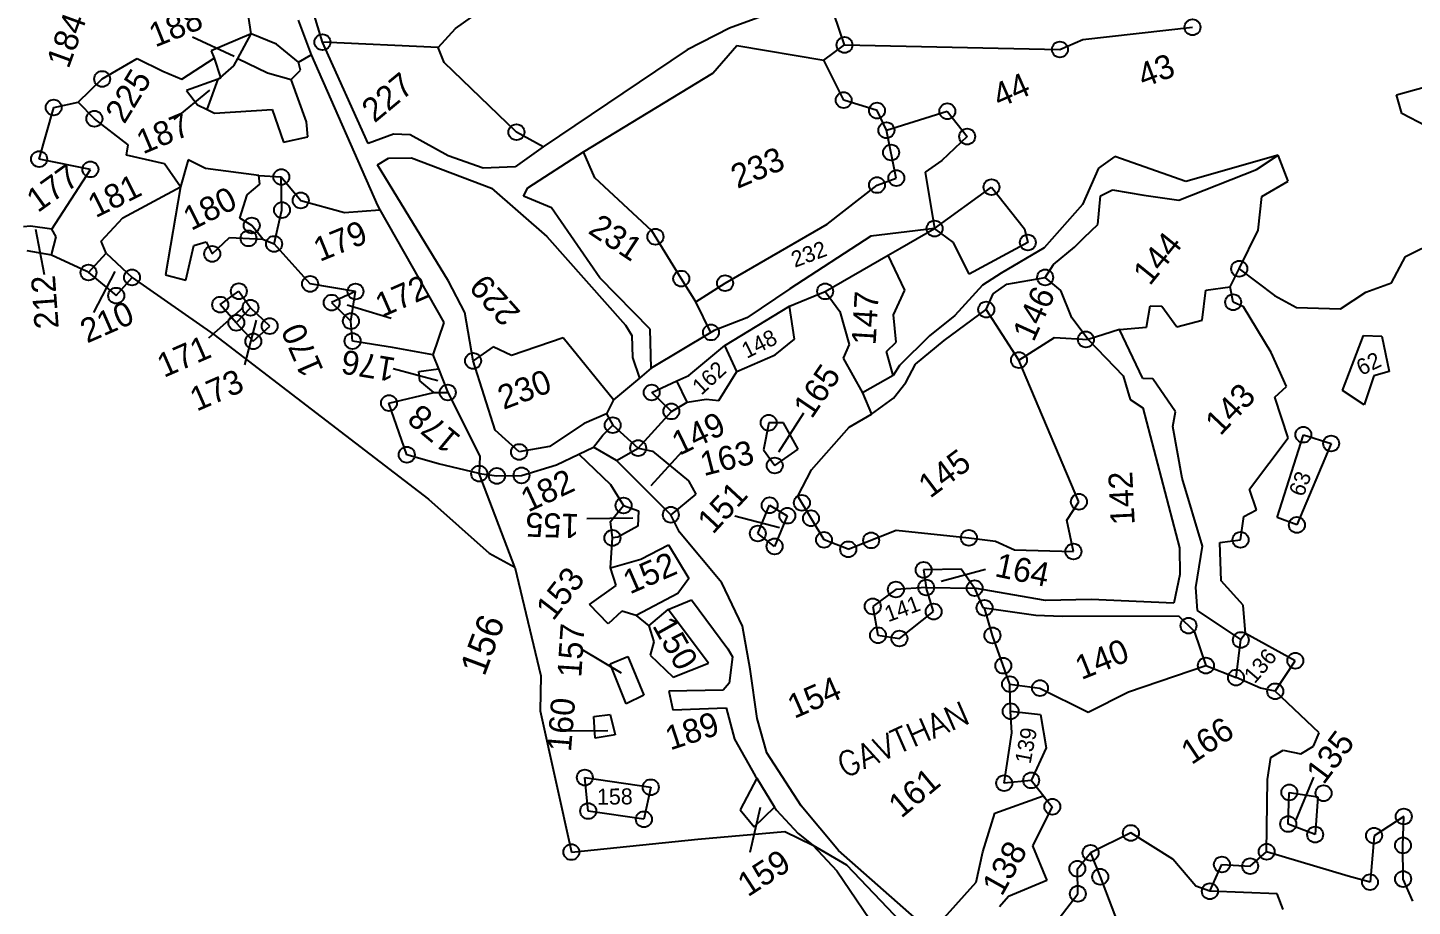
# Model space of a CAD drawing. Header units: metres. Extents: x 296846 to 301610, y 1968188 to 1972573.
# Drawn here: x 297851 to 298885, y 1969991 to 1970647 of the extents above; entities that cross this region are included whole.
import ezdxf

# ---------------------------------------------------------------- set-up
doc = ezdxf.new("R2010")
doc.units = ezdxf.units.M
for name, color, linetype in [('OFF', 1, 'Continuous'), ('POLY_PARCEL', 6, 'Continuous'), ('POLY_ROAD', 30, 'Continuous'), ('TEXT_MAPIN', 7, 'Continuous'), ('TEXT_MAPOUT', 7, 'Continuous'), ('TEXT_PARCEL', 7, 'Continuous'), ('V_BOUND_LINE', 7, 'Continuous')]:
    doc.layers.add(name, color=color, linetype=linetype)
doc.styles.get("Standard").update_dxf_attribs({"font": 'simplex.shx'})
doc.styles.add('TEXT_MAP', font='')
doc.styles.get('TEXT_MAP').set_extended_font_data('Kruti Dev 050')
doc.dimstyles.get("Standard").update_dxf_attribs({"dimtxt": 0.18, "dimasz": 0.18, "dimexe": 0.18, "dimexo": 0.0625, "dimgap": 0.09, "dimtad": 0, "dimtih": 1, "dimtoh": 1, "dimdec": 4, "dimzin": 0, "dimdsep": 46, "dimtxsty": 'Standard', "dimcen": 0.09, "dimadec": 0, "dimazin": 0, "dimtfac": 1, "dimtdec": 4, "dimtofl": 0, "dimtmove": 0, "dimatfit": 3, "dimfxl": 1, "dimtolj": 1, "dimtzin": 0, "dimarcsym": 0})

msp = doc.modelspace()

# ---------------------------------------------------------------- linework, layer by layer
for centre in [(298721.3, 1970647.1), (298071.5, 1970636), (298461.4, 1970633.9), (298622.3, 1970630.5), (297907, 1970608.5), (297870.8, 1970587.2), (298460.8, 1970592.7), (297901.2, 1970578.8), (298485.7, 1970584.9), (298538.2, 1970584.4), (298216.4, 1970568.8), (298492.7, 1970570.2), (298553, 1970565.5), (297859.9, 1970548.7), (298496.2, 1970553.6), (297898.2, 1970541), (298040.8, 1970535.3), (298485.7, 1970529.3), (298500.1, 1970534.5), (298571.2, 1970527.7), (298055.3, 1970517.8), (298041.3, 1970510.6), (298018.7, 1970499.1), (298528.7, 1970496.8), (298016.3, 1970489.5), (298035.4, 1970485.3), (298320.2, 1970490.7), (298598.3, 1970486.4), (297989.2, 1970477.9), (297896.8, 1970464), (298756.2, 1970466.8), (297929.3, 1970460.3), (298062.3, 1970455.5), (298339.5, 1970459.4), (298372.2, 1970456), (298611.3, 1970460.3), (297917.5, 1970446.7), (298009.1, 1970450), (298078.4, 1970441.5), (298096.2, 1970449.8), (298447, 1970449.9), (298751.7, 1970441.8), (297995.2, 1970440), (298017.8, 1970437.7), (298567.3, 1970436.3), (298007.2, 1970426.5), (298032.1, 1970424), (298092.8, 1970427.7), (298019.9, 1970412.6), (298094, 1970412.8), (298361.7, 1970419.3), (298641.7, 1970414), (298184, 1970398), (298591.7, 1970398.6), (298165.1, 1970374.4), (298317.4, 1970374.4), (298121.2, 1970366.5), (298332.1, 1970360.3), (298288.3, 1970350), (298404.8, 1970351.8), (298804.1, 1970342.9), (298134.5, 1970327.9), (298218.4, 1970330), (298307.3, 1970332.9), (298824.9, 1970336.3), (298409.3, 1970319.9), (298188.6, 1970313.8), (298201.8, 1970312.1), (298220.2, 1970312.5), (298296.4, 1970290), (298405.5, 1970290.2), (298429.6, 1970292), (298636.5, 1970292.8), (298331.7, 1970283.1), (298418.7, 1970282.4), (298436.4, 1970280.5), (298288.1, 1970265.8), (298396.7, 1970269.1), (298554.3, 1970265.9), (298799.3, 1970275.5), (298409.2, 1970259.5), (298446.1, 1970264.4), (298464.2, 1970257.3), (298481.3, 1970264), (298632.4, 1970255.7), (298757.2, 1970264.4), (298520.5, 1970241.9), (298499.8, 1970227.3), (298522.4, 1970228.8), (298558.6, 1970228.3), (298482.5, 1970214.7), (298528, 1970210.8), (298566, 1970213.6), (298718.3, 1970200.3), (298486.4, 1970193.1), (298502.4, 1970190.7), (298571.9, 1970193), (298757.4, 1970189.6), (298798.1, 1970174.1), (298580, 1970170.4), (298731.3, 1970170.5), (298585, 1970156.6), (298607.4, 1970153.7), (298753.8, 1970161.5), (298783.1, 1970151.3), (298585.5, 1970136.4), (298267.5, 1970086.9), (298316.7, 1970079.6), (298580.7, 1970082.7), (298600.8, 1970084.8), (298793.6, 1970075.8), (298819.2, 1970075.2), (298270, 1970061.9), (298616.6, 1970065.1), (298311.6, 1970055.7), (298792.8, 1970052.2), (298879.1, 1970057.8), (298675.3, 1970045.5), (298812.9, 1970044.3), (298856.9, 1970043.5), (298257.4, 1970031.3), (298645.2, 1970030.7), (298776.7, 1970031.5), (298878.5, 1970036.2), (298635.3, 1970018.8), (298743.3, 1970022), (298764.4, 1970020.7), (298652.4, 1970012.8), (298853.9, 1970008.8), (298878.6, 1970011.1), (298635.7, 1970000.1), (298734.3, 1970002)]:
    msp.add_circle(centre, 5.94)
at = {"layer": 'OFF'}
for p, q in [((298446, 1970622.5), (298461.4, 1970633.9)), ((298286.7, 1970243.5), (298288.1, 1970265.8)), ((298558.6, 1970228.3), (298564.7, 1970213.8)), ((298305.8, 1970208), (298315.4, 1970200.2)), ((298731.3, 1970170.5), (298753.8, 1970161.5))]:
    msp.add_line(p, q, dxfattribs=at)
at = {"layer": 'POLY_PARCEL'}
for p, q in [((298171, 1970646.1), (298215.3, 1970677.9)), ((298018.3, 1970642.2), (298015.1, 1970663.5)), ((298158, 1970631.9), (298171, 1970646.1)), ((298639.4, 1970638), (298721.3, 1970647.1)), ((298018.3, 1970642.2), (297988.3, 1970629.6)), ((298008.4, 1970623.7), (298018.3, 1970642.2)), ((298037.2, 1970634.4), (298018.3, 1970642.2)), ((298053.6, 1970621), (298037.2, 1970634.4)), ((298158, 1970631.9), (298071.5, 1970636)), ((298461.4, 1970633.9), (298622.3, 1970630.5)), ((298622.3, 1970630.5), (298639.4, 1970638)), ((297907, 1970608.5), (297933.1, 1970623.8)), ((297933.1, 1970623.8), (297952.2, 1970614.4)), ((297966.5, 1970608.4), (297990.7, 1970624)), ((297988.3, 1970629.6), (297990.7, 1970624)), ((297990.7, 1970624), (297995.4, 1970609.7)), ((298005.4, 1970618.2), (298008.4, 1970623.7)), ((298008.4, 1970623.7), (298030.4, 1970613.1)), ((298053.6, 1970621), (298063, 1970626.4)), ((298162.5, 1970620.9), (298158, 1970631.9)), ((297952.2, 1970614.4), (297966.5, 1970608.4)), ((297995.4, 1970609.7), (298005.4, 1970618.2)), ((298030.4, 1970613.1), (298048.2, 1970608.1)), ((298048.2, 1970608.1), (298055.1, 1970615)), ((298055.1, 1970615), (298053.6, 1970621)), ((298216.4, 1970568.8), (298162.5, 1970620.9)), ((298460.8, 1970592.7), (298446, 1970622.5)), ((297889.1, 1970591.2), (297907, 1970608.5)), ((297993.7, 1970608.3), (297970.1, 1970600)), ((297985.4, 1970585.7), (297993.7, 1970608.3)), ((297993.7, 1970608.3), (297995.4, 1970609.7)), ((297995.6, 1970609), (297993.7, 1970608.3)), ((297995.4, 1970609.7), (297995.6, 1970609)), ((298059.7, 1970576.5), (298048.2, 1970608.1)), ((298873.6, 1970596.7), (298903.2, 1970604.9)), ((297970.1, 1970600), (297978.2, 1970589.2)), ((298485.7, 1970584.9), (298460.8, 1970592.7)), ((298877.6, 1970582.6), (298873.6, 1970596.7)), ((297859.9, 1970548.7), (297870.8, 1970587.2)), ((297870.8, 1970587.2), (297889.1, 1970591.2)), ((297901.2, 1970578.8), (297889.1, 1970591.2)), ((297978.2, 1970589.2), (297985.4, 1970585.7)), ((297985.4, 1970585.7), (297990.9, 1970583)), ((297990.9, 1970583), (298034, 1970585.8)), ((298034, 1970585.8), (298042.5, 1970561.3)), ((298492.7, 1970570.2), (298485.7, 1970584.9)), ((298492.7, 1970570.2), (298538.2, 1970584.4)), ((298538.2, 1970584.4), (298553, 1970565.5)), ((298895.8, 1970573.2), (298877.6, 1970582.6)), ((297926.3, 1970559.3), (297901.2, 1970578.8)), ((298060.7, 1970565.3), (298059.7, 1970576.5)), ((298042.5, 1970561.3), (298060.7, 1970565.3)), ((298236.3, 1970557.9), (298216.4, 1970568.8)), ((298500.1, 1970534.5), (298492.7, 1970570.2)), ((298553, 1970565.5), (298534, 1970547.6)), ((297925.3, 1970551.6), (297926.3, 1970559.3)), ((297953.6, 1970545.1), (297925.3, 1970551.6)), ((298275, 1970534.6), (298266.6, 1970554.1)), ((298792.7, 1970532.3), (298785.3, 1970551.7)), ((297898.2, 1970541), (297859.9, 1970548.7)), ((297869.5, 1970496.3), (297898.2, 1970541)), ((297965.6, 1970528), (297953.6, 1970545.1)), ((297971.2, 1970548.2), (297965.6, 1970528)), ((297984.1, 1970541.6), (297971.2, 1970548.2)), ((298024.1, 1970536.4), (297984.1, 1970541.6)), ((298534, 1970547.6), (298521.7, 1970538.8)), ((298024.1, 1970536.4), (298040.8, 1970535.3)), ((298024.7, 1970530), (298024.1, 1970536.4)), ((298040.8, 1970535.3), (298055.3, 1970517.8)), ((298041.3, 1970510.6), (298040.8, 1970535.3)), ((298317.5, 1970495), (298275, 1970534.6)), ((298485.7, 1970529.3), (298500.1, 1970534.5)), ((298521.7, 1970538.8), (298528.7, 1970496.8)), ((298773.2, 1970520.8), (298792.7, 1970532.3)), ((297922.4, 1970504.9), (297965.6, 1970528)), ((297965.6, 1970528), (297954.4, 1970462.2)), ((298009.7, 1970504.6), (298015.4, 1970522.1)), ((298015.4, 1970522.1), (298024.7, 1970530)), ((298448.5, 1970500), (298485.7, 1970529.3)), ((298528.7, 1970496.8), (298571.2, 1970527.7)), ((298571.2, 1970527.7), (298595.8, 1970496.6)), ((298770.3, 1970495.6), (298773.2, 1970520.8)), ((298035.4, 1970485.3), (298041.3, 1970510.6)), ((298055.3, 1970517.8), (298087.9, 1970508.8)), ((298087.9, 1970508.8), (298114.4, 1970510.9)), ((297906.2, 1970487.3), (297922.4, 1970504.9)), ((298018.7, 1970499.1), (298009.7, 1970504.6)), ((298027.1, 1970488.9), (298018.7, 1970499.1)), ((298372.2, 1970456), (298448.5, 1970500)), ((297853.4, 1970498.7), (297848.2, 1970498.1)), ((297869.5, 1970496.3), (297853.4, 1970498.7)), ((297869.2, 1970477.3), (297872.6, 1970490.5)), ((297872.6, 1970490.5), (297869.5, 1970496.3)), ((297989.2, 1970477.9), (298002.1, 1970490.2)), ((298002.1, 1970490.2), (298027.1, 1970488.9)), ((298027.1, 1970488.9), (298035.4, 1970485.3)), ((298339.5, 1970459.4), (298317.5, 1970495)), ((298542.8, 1970486.5), (298528.7, 1970496.8)), ((298595.8, 1970496.6), (298598.3, 1970486.4)), ((298756.2, 1970466.8), (298770.3, 1970495.6)), ((297896.8, 1970464), (297910.1, 1970478.4)), ((297910.1, 1970478.4), (297906.2, 1970487.3)), ((297910.1, 1970478.4), (297929.3, 1970460.3)), ((297969.5, 1970458.2), (297975.4, 1970484.1)), ((297975.4, 1970484.1), (297984.7, 1970487)), ((297984.7, 1970487), (297989.2, 1970477.9)), ((298062.3, 1970455.5), (298035.4, 1970485.3)), ((298554.6, 1970462.8), (298542.8, 1970486.5)), ((298598.3, 1970486.4), (298554.6, 1970462.8)), ((298880.5, 1970476), (298904.5, 1970487.8)), ((298506.5, 1970450.9), (298494.1, 1970476.9)), ((298869.9, 1970456.4), (298880.5, 1970476)), ((297954.4, 1970462.2), (297969.5, 1970458.2)), ((298350.5, 1970442.2), (298339.5, 1970459.4)), ((298623.1, 1970450.6), (298611.3, 1970460.3)), ((298749.5, 1970453.2), (298756.2, 1970466.8)), ((298756.2, 1970466.8), (298782.6, 1970446.9)), ((297995.2, 1970440), (298009.1, 1970450)), ((298009.1, 1970450), (298017.8, 1970437.7)), ((298096.2, 1970449.8), (298062.3, 1970455.5)), ((298096.2, 1970449.8), (298078.4, 1970441.5)), ((298092.8, 1970427.7), (298096.2, 1970449.8)), ((298350.5, 1970442.2), (298372.2, 1970456)), ((298447, 1970449.9), (298457.9, 1970434.9)), ((298498.1, 1970432.3), (298506.5, 1970450.9)), ((298631.3, 1970430.1), (298623.1, 1970450.6)), ((298728.6, 1970428.5), (298731.2, 1970450.9)), ((298731.2, 1970450.9), (298749.5, 1970453.2)), ((298751.7, 1970441.8), (298749.5, 1970453.2)), ((298831.8, 1970436.8), (298850.7, 1970449.4)), ((298850.7, 1970449.4), (298869.9, 1970456.4)), ((298007.2, 1970426.5), (297995.2, 1970440)), ((298017.8, 1970437.7), (298007.2, 1970426.5)), ((298032.1, 1970424), (298017.8, 1970437.7)), ((298078.4, 1970441.5), (298092.8, 1970427.7)), ((298361.7, 1970419.3), (298350.5, 1970442.2)), ((298424.1, 1970414.2), (298420.3, 1970438.8)), ((298687, 1970423.1), (298689.8, 1970439.2)), ((298689.8, 1970439.2), (298698.5, 1970438.8)), ((298698.5, 1970438.8), (298709.5, 1970423.5)), ((298759.4, 1970438.3), (298751.7, 1970441.8)), ((298780.1, 1970404.2), (298759.4, 1970438.3)), ((298782.6, 1970446.9), (298798.9, 1970437.8)), ((298798.9, 1970437.8), (298831.8, 1970436.8)), ((298094, 1970412.8), (298092.8, 1970427.7)), ((298457.9, 1970434.9), (298464.9, 1970410.3)), ((298500.1, 1970412.1), (298498.1, 1970432.3)), ((298591.7, 1970398.6), (298567.3, 1970436.3)), ((298643.3, 1970413.9), (298631.3, 1970430.1)), ((298709.5, 1970423.5), (298728.6, 1970428.5)), ((298007.2, 1970426.5), (298019.9, 1970412.6)), ((298019.9, 1970412.6), (298032.1, 1970424)), ((298666.7, 1970421.5), (298687, 1970423.1)), ((298833.3, 1970375.8), (298849.1, 1970416.9)), ((298849.1, 1970416.9), (298862.6, 1970416.4)), ((298123.8, 1970408.1), (298094, 1970412.8)), ((298154, 1970402.5), (298123.8, 1970408.1)), ((298198.9, 1970408.5), (298184, 1970398)), ((298212.6, 1970402.1), (298198.9, 1970408.5)), ((298251.3, 1970415.3), (298212.6, 1970402.1)), ((298288.8, 1970369), (298251.3, 1970415.3)), ((298381, 1970390.1), (298372.1, 1970409.5)), ((298409.7, 1970402.6), (298424.1, 1970414.2)), ((298464.9, 1970410.3), (298460.4, 1970400)), ((298492.7, 1970405.1), (298500.1, 1970412.1)), ((298591.7, 1970398.6), (298618.2, 1970415.4)), ((298618.2, 1970415.4), (298643.3, 1970413.9)), ((298862.6, 1970416.4), (298868.1, 1970390.1)), ((298381, 1970390.1), (298409.7, 1970402.6)), ((298460.4, 1970400), (298474.9, 1970374.2)), ((298497.8, 1970387.1), (298492.7, 1970405.1)), ((298636.5, 1970292.8), (298591.7, 1970398.6)), ((298791.4, 1970378.8), (298780.1, 1970404.2)), ((298143.4, 1970390), (298158.3, 1970392)), ((298144.2, 1970383.1), (298143.4, 1970390)), ((298367.5, 1970368.4), (298381, 1970390.1)), ((298856.7, 1970386.9), (298849.4, 1970365.3)), ((298868.1, 1970390.1), (298856.7, 1970386.9)), ((298154.6, 1970374.4), (298144.2, 1970383.1)), ((298344, 1970367.2), (298336.3, 1970383.1)), ((298782.7, 1970370.8), (298791.4, 1970378.8)), ((298849.4, 1970365.3), (298833.3, 1970375.8)), ((298121.2, 1970366.5), (298154.6, 1970374.4)), ((298134.5, 1970327.9), (298121.2, 1970366.5)), ((298154.6, 1970374.4), (298165.1, 1970374.4)), ((298332.1, 1970360.3), (298344, 1970367.2)), ((298344, 1970367.2), (298358, 1970369.5)), ((298358, 1970369.5), (298367.5, 1970368.4)), ((298792.7, 1970340.5), (298782.7, 1970370.8)), ((298464.9, 1970348.4), (298481.6, 1970358.3)), ((298404.8, 1970351.8), (298400.8, 1970331.7)), ((298415.9, 1970351.7), (298404.8, 1970351.8)), ((298426.7, 1970332), (298415.9, 1970351.7)), ((298436.8, 1970316.6), (298464.9, 1970348.4)), ((298763.9, 1970302.3), (298792.7, 1970340.5)), ((298784.6, 1970281), (298804.1, 1970342.9)), ((298824.9, 1970336.3), (298799.3, 1970275.5)), ((298804.1, 1970342.9), (298824.9, 1970336.3)), ((298158.2, 1970321.1), (298134.5, 1970327.9)), ((298291.1, 1970323.7), (298307.3, 1970332.9)), ((298307.3, 1970332.9), (298318.1, 1970330.5)), ((298318.1, 1970330.5), (298344.9, 1970308.4)), ((298400.8, 1970331.7), (298409.3, 1970319.9)), ((298409.3, 1970319.9), (298426.7, 1970332)), ((298188.6, 1970313.8), (298158.2, 1970321.1)), ((298215.2, 1970244.1), (298188.6, 1970313.8)), ((298426.5, 1970297.1), (298436.8, 1970316.6)), ((298344.9, 1970308.4), (298350.3, 1970298.6)), ((298350.3, 1970298.6), (298331.7, 1970283.1)), ((298446.1, 1970264.4), (298426.5, 1970297.1)), ((298627.4, 1970279.1), (298636.5, 1970292.8)), ((298769.2, 1970286.7), (298763.9, 1970302.3)), ((298286.6, 1970278), (298296.4, 1970290)), ((298396.7, 1970269.1), (298405.5, 1970290.2)), ((298405.5, 1970290.2), (298418.7, 1970282.4)), ((298418.7, 1970282.4), (298409.2, 1970259.5)), ((298759.7, 1970281.7), (298769.2, 1970286.7)), ((298288.1, 1970265.8), (298286.6, 1970278)), ((298632.4, 1970255.7), (298627.4, 1970279.1)), ((298757.2, 1970264.4), (298759.7, 1970281.7)), ((298799.3, 1970275.5), (298784.6, 1970281)), ((298409.2, 1970259.5), (298396.7, 1970269.1)), ((298464.2, 1970257.3), (298446.1, 1970264.4)), ((298464.2, 1970257.3), (298500.1, 1970271.5)), ((298500.1, 1970271.5), (298554.3, 1970265.9)), ((298554.3, 1970265.9), (298574.2, 1970263.3)), ((298574.2, 1970263.3), (298588.4, 1970256.8)), ((298741.7, 1970262.3), (298757.2, 1970264.4)), ((298742.8, 1970233.8), (298741.7, 1970262.3)), ((298588.4, 1970256.8), (298632.4, 1970255.7)), ((298290.8, 1970230.3), (298286.7, 1970243.5)), ((298548.6, 1970242.5), (298520.5, 1970241.9)), ((298520.5, 1970241.9), (298522.4, 1970228.8)), ((298558.6, 1970228.3), (298548.6, 1970242.5)), ((298270.9, 1970216.1), (298290.8, 1970230.3)), ((298759.2, 1970215.7), (298742.8, 1970233.8)), ((298499.8, 1970227.3), (298482.5, 1970214.7)), ((298522.4, 1970228.8), (298499.8, 1970227.3)), ((298522.4, 1970228.8), (298558.6, 1970228.3)), ((298528, 1970210.8), (298522.4, 1970228.8)), ((298285, 1970201.7), (298270.9, 1970216.1)), ((298295.2, 1970211.2), (298285, 1970201.7)), ((298305.8, 1970208), (298295.2, 1970211.2)), ((298359.9, 1970172.4), (298329.6, 1970212.4)), ((298482.5, 1970214.7), (298486.4, 1970193.1)), ((298502.4, 1970190.7), (298528, 1970210.8)), ((298571.9, 1970193), (298566, 1970213.6)), ((298760.8, 1970194.5), (298759.2, 1970215.7)), ((298315.4, 1970200.2), (298319.1, 1970188.3)), ((298486.4, 1970193.1), (298502.4, 1970190.7)), ((298585, 1970156.6), (298571.9, 1970193)), ((298760.8, 1970194.5), (298757.4, 1970190)), ((298798.1, 1970174.1), (298760.8, 1970194.5)), ((298319.1, 1970188.3), (298316.3, 1970178.3)), ((298286.4, 1970171.7), (298299.5, 1970177.4)), ((298298.3, 1970141.9), (298286.4, 1970171.7)), ((298299.5, 1970177.4), (298311.6, 1970148.3)), ((298316.3, 1970178.3), (298333.4, 1970161.9)), ((298333.4, 1970161.9), (298359.9, 1970172.4)), ((298673.5, 1970151), (298731.3, 1970170.5)), ((298783.1, 1970151.3), (298798.1, 1970174.1)), ((298772, 1970153.7), (298753.8, 1970161.5)), ((298311.6, 1970148.3), (298298.3, 1970141.9)), ((298585, 1970156.6), (298607.4, 1970153.7)), ((298585.5, 1970136.4), (298585, 1970156.6)), ((298607.4, 1970153.7), (298643.5, 1970135.7)), ((298643.5, 1970135.7), (298673.5, 1970151)), ((298783.1, 1970151.3), (298772, 1970153.7)), ((298816, 1970120.4), (298783.1, 1970151.3)), ((298274.2, 1970132.5), (298286.3, 1970133.9)), ((298275.1, 1970116.3), (298274.2, 1970132.5)), ((298286.3, 1970133.9), (298290.1, 1970118.9)), ((298585.5, 1970136.4), (298607.7, 1970133.9)), ((298586.5, 1970120.2), (298585.5, 1970136.4)), ((298607.7, 1970133.9), (298611.9, 1970109.1)), ((298290.1, 1970118.9), (298275.1, 1970116.3)), ((298580.7, 1970082.7), (298586.5, 1970120.2)), ((298811.7, 1970110.4), (298816, 1970120.4)), ((298611.9, 1970109.1), (298600.8, 1970084.8)), ((298779.7, 1970101.9), (298789, 1970107.3)), ((298789, 1970107.3), (298802.1, 1970104.5)), ((298802.1, 1970104.5), (298811.7, 1970110.4)), ((298777.2, 1970085.5), (298779.7, 1970101.9)), ((298267.5, 1970086.9), (298316.7, 1970079.6)), ((298270, 1970061.9), (298267.5, 1970086.9)), ((298395.9, 1970086.5), (298383.4, 1970062.7)), ((298776.7, 1970031.5), (298777.2, 1970085.5)), ((298316.7, 1970079.6), (298311.6, 1970055.7)), ((298600.8, 1970084.8), (298580.7, 1970082.7)), ((298611.2, 1970071.6), (298600.8, 1970084.8)), ((298792.8, 1970052.2), (298793.6, 1970075.8)), ((298793.6, 1970075.8), (298815, 1970072.4)), ((298393.9, 1970050.1), (298409.2, 1970064.8)), ((298573.8, 1970060.3), (298609.8, 1970073.2)), ((298616.6, 1970065.1), (298601.7, 1970035.9)), ((298609.8, 1970073.2), (298611.2, 1970071.6)), ((298611.2, 1970071.6), (298616.6, 1970065.1)), ((298815, 1970072.4), (298812.9, 1970044.3)), ((298311.6, 1970055.7), (298270, 1970061.9)), ((298383.4, 1970062.7), (298393.9, 1970050.1)), ((298564.8, 1970031.4), (298573.8, 1970060.3)), ((298879.1, 1970057.8), (298856.9, 1970043.5)), ((298878.5, 1970036.2), (298879.1, 1970057.8)), ((298675.3, 1970045.5), (298645.2, 1970030.7)), ((298706.6, 1970025.9), (298675.3, 1970045.5)), ((298812.9, 1970044.3), (298792.8, 1970052.2)), ((298601.7, 1970035.9), (298612.4, 1970010.1)), ((298856.9, 1970043.5), (298853.9, 1970008.8)), ((298878.6, 1970011.1), (298878.5, 1970036.2)), ((298559.8, 1970008.7), (298564.8, 1970031.4)), ((298635.3, 1970018.8), (298645.2, 1970030.7)), ((298645.2, 1970030.7), (298652.4, 1970012.8)), ((298723.8, 1970005.7), (298706.6, 1970025.9)), ((298764.4, 1970020.7), (298776.7, 1970031.5)), ((298837.5, 1970013.2), (298776.7, 1970031.5)), ((298635.7, 1970000.1), (298635.3, 1970018.8)), ((298734.3, 1970002), (298743.3, 1970022)), ((298743.3, 1970022), (298764.4, 1970020.7)), ((298853.9, 1970008.8), (298837.5, 1970013.2)), ((298535.8, 1969982.2), (298559.8, 1970008.7)), ((298612.4, 1970010.1), (298583.8, 1969998.1)), ((298652.4, 1970012.8), (298699.1, 1969890.7)), ((298734.3, 1970002), (298723.8, 1970005.7)), ((298885.9, 1969994.6), (298878.6, 1970011.1)), ((298583.8, 1969998.1), (298577.2, 1969990.3)), ((298584.7, 1969934), (298635.7, 1970000.1)), ((298784.5, 1970000.1), (298734.3, 1970002)), ((298789.1, 1969988.3), (298784.5, 1970000.1))]:
    msp.add_line(p, q, dxfattribs=at)
at = {"layer": 'POLY_ROAD'}
for p, q in [((298071.5, 1970636), (298050.2, 1970706.7)), ((298461.4, 1970633.9), (298449.4, 1970669.3)), ((298415.9, 1970661.1), (298375.5, 1970646.4)), ((298053.3, 1970652.4), (298063, 1970626.4)), ((298375.5, 1970646.4), (298344, 1970630.3)), ((298105.7, 1970560.3), (298071.5, 1970636)), ((298063, 1970626.4), (298112.7, 1970513.9)), ((298344, 1970630.3), (298236.3, 1970557.9)), ((298363.1, 1970612.8), (298380.9, 1970633.5)), ((298380.9, 1970633.5), (298446, 1970622.5)), ((298266.6, 1970554.1), (298363.1, 1970612.8)), ((298124.7, 1970567.4), (298105.7, 1970560.3)), ((298137, 1970566.9), (298124.7, 1970567.4)), ((298165.4, 1970551.1), (298137, 1970566.9)), ((298191.5, 1970541.9), (298165.4, 1970551.1)), ((298236.3, 1970557.9), (298215.5, 1970542.9)), ((298225, 1970527.1), (298266.6, 1970554.1)), ((298785.3, 1970551.7), (298716.3, 1970532)), ((298769, 1970540.9), (298785.3, 1970551.7)), ((298112.6, 1970544.5), (298120.8, 1970549.3)), ((298165.6, 1970457.6), (298112.6, 1970544.5)), ((298120.8, 1970549.3), (298138, 1970549.7)), ((298138, 1970549.7), (298197.7, 1970526.9)), ((298215.5, 1970542.9), (298191.5, 1970541.9)), ((298651.1, 1970541.8), (298639.1, 1970514.8)), ((298663.4, 1970550.7), (298651.1, 1970541.8)), ((298716.3, 1970532), (298663.4, 1970550.7)), ((298711, 1970518), (298769, 1970540.9)), ((298197.7, 1970526.9), (298239.1, 1970490.9)), ((298221.6, 1970520.9), (298225, 1970527.1)), ((298242.6, 1970512.4), (298221.6, 1970520.9)), ((298650.6, 1970499.8), (298652.7, 1970521.3)), ((298652.7, 1970521.3), (298661.6, 1970525.8)), ((298661.6, 1970525.8), (298684.9, 1970521.8)), ((298684.9, 1970521.8), (298711, 1970518)), ((298112.7, 1970513.9), (298114.4, 1970510.9)), ((298114.4, 1970510.9), (298162.1, 1970426.6)), ((298278.8, 1970460), (298242.6, 1970512.4)), ((298639.1, 1970514.8), (298610.6, 1970482.3)), ((298640.4, 1970490.1), (298650.6, 1970499.8)), ((298239.1, 1970490.9), (298297.8, 1970424.7)), ((298481, 1970491.2), (298420.5, 1970451.8)), ((298528.7, 1970496.8), (298481, 1970491.2)), ((298502.8, 1970481.9), (298528.7, 1970496.8)), ((298633.3, 1970482.8), (298640.4, 1970490.1)), ((298494.1, 1970476.9), (298502.8, 1970481.9)), ((298610.6, 1970482.3), (298578.4, 1970463.5)), ((298617.4, 1970470), (298633.3, 1970482.8)), ((298447, 1970449.9), (298494.1, 1970476.9)), ((298611.3, 1970460.3), (298617.4, 1970470)), ((298316.2, 1970421.6), (298278.8, 1970460)), ((298578.4, 1970463.5), (298564.4, 1970454.5)), ((298582.6, 1970455.4), (298611.3, 1970460.3)), ((298177.9, 1970434.1), (298165.6, 1970457.6)), ((298420.5, 1970451.8), (298388.4, 1970430.2)), ((298420.3, 1970438.8), (298447, 1970449.9)), ((298564.4, 1970454.5), (298543.9, 1970432)), ((298567.3, 1970436.3), (298572.5, 1970448)), ((298572.5, 1970448), (298582.6, 1970455.4)), ((298372.1, 1970409.5), (298420.3, 1970438.8)), ((298184, 1970398), (298177.9, 1970434.1)), ((298388.4, 1970430.2), (298364, 1970420.7)), ((298543.9, 1970432), (298525, 1970416.6)), ((298535.9, 1970413.2), (298567.3, 1970436.3)), ((298162.1, 1970426.6), (298154, 1970402.5)), ((298297.8, 1970424.7), (298302.7, 1970416.9)), ((298302.7, 1970416.9), (298303, 1970400.5)), ((298317.1, 1970392.6), (298316.2, 1970421.6)), ((298361.7, 1970419.3), (298317.1, 1970392.6)), ((298364, 1970420.7), (298361.7, 1970419.3)), ((298525, 1970416.6), (298502.6, 1970394.5)), ((298666.7, 1970421.5), (298643.3, 1970413.9)), ((298684.3, 1970384.8), (298666.7, 1970421.5)), ((298345.1, 1970387.1), (298372.1, 1970409.5)), ((298514.5, 1970395.6), (298535.9, 1970413.2)), ((298643.3, 1970413.9), (298669.5, 1970386.9)), ((298154, 1970402.5), (298158.3, 1970392)), ((298200.4, 1970346.3), (298184, 1970398)), ((298303, 1970400.5), (298308.3, 1970385.2)), ((298158.3, 1970392), (298165.1, 1970374.4)), ((298317.1, 1970392.6), (298308.3, 1970385.2)), ((298336.3, 1970383.1), (298345.1, 1970387.1)), ((298497.8, 1970387.1), (298474.9, 1970374.2)), ((298502.6, 1970394.5), (298497.8, 1970387.1)), ((298507.2, 1970381.8), (298514.5, 1970395.6)), ((298669.5, 1970386.9), (298674.8, 1970369.1)), ((298308.3, 1970385.2), (298288.8, 1970369)), ((298317.4, 1970374.4), (298336.3, 1970383.1)), ((298497.9, 1970370.1), (298507.2, 1970381.8)), ((298691.8, 1970384.7), (298684.3, 1970384.8)), ((298708.7, 1970360), (298691.8, 1970384.7)), ((298165.1, 1970374.4), (298189, 1970326.8)), ((298288.8, 1970369), (298283.7, 1970358.5)), ((298332.1, 1970360.3), (298317.4, 1970374.4)), ((298474.9, 1970374.2), (298481.6, 1970358.3)), ((298481.6, 1970358.3), (298497.9, 1970370.1)), ((298674.8, 1970369.1), (298684.2, 1970363)), ((298283.7, 1970358.5), (298267.1, 1970351.3)), ((298283.7, 1970358.5), (298288.3, 1970350)), ((298307.3, 1970332.9), (298332.1, 1970360.3)), ((298684.2, 1970363), (298711.5, 1970258.3)), ((298706.6, 1970348.9), (298708.7, 1970360)), ((298218.4, 1970330), (298200.4, 1970346.3)), ((298267.1, 1970351.3), (298241.1, 1970334)), ((298280.9, 1970342.6), (298288.3, 1970350)), ((298288.3, 1970350), (298307.3, 1970332.9)), ((298713.7, 1970310.5), (298706.6, 1970348.9)), ((298241.1, 1970334), (298218.4, 1970330)), ((298262.9, 1970328.4), (298273.9, 1970333.7)), ((298273.9, 1970333.7), (298280.9, 1970342.6)), ((298291.1, 1970323.7), (298273.9, 1970333.7)), ((298189, 1970326.8), (298188.6, 1970313.8)), ((298246.4, 1970320.5), (298262.9, 1970328.4)), ((298262.9, 1970328.4), (298286.7, 1970305.7)), ((298331.7, 1970283.1), (298291.1, 1970323.7)), ((298188.6, 1970313.8), (298201.8, 1970312.1)), ((298220.2, 1970312.5), (298246.4, 1970320.5)), ((298201.8, 1970312.1), (298220.2, 1970312.5)), ((298286.7, 1970305.7), (298296.4, 1970290)), ((298728.9, 1970259.6), (298713.7, 1970310.5)), ((298296.4, 1970290), (298307.6, 1970286)), ((298307.6, 1970286), (298307, 1970274.7)), ((298338.2, 1970270.2), (298331.7, 1970283.1)), ((298307, 1970274.7), (298292.2, 1970266.5)), ((298292.2, 1970266.5), (298288.1, 1970265.8)), ((298369.7, 1970232.3), (298338.2, 1970270.2)), ((298309.3, 1970250), (298329.9, 1970260.6)), ((298329.9, 1970260.6), (298345.1, 1970235.5)), ((298711.5, 1970258.3), (298711.9, 1970238.4)), ((298723.8, 1970228.7), (298728.9, 1970259.6)), ((298286.7, 1970243.5), (298309.3, 1970250)), ((298345.1, 1970235.5), (298337, 1970224.3)), ((298385.2, 1970200), (298369.7, 1970232.3)), ((298711.9, 1970238.4), (298707.3, 1970217.2)), ((298337, 1970224.3), (298305.8, 1970208)), ((298611.6, 1970219), (298558.6, 1970228.3)), ((298725, 1970211.7), (298723.8, 1970228.7)), ((298315.4, 1970200.2), (298329.6, 1970212.4)), ((298329.6, 1970212.4), (298347.2, 1970219.6)), ((298347.2, 1970219.6), (298374.3, 1970183)), ((298564.7, 1970213.8), (298566, 1970213.6)), ((298566, 1970213.6), (298604.4, 1970208.1)), ((298645.7, 1970219.8), (298611.6, 1970219)), ((298707.3, 1970217.2), (298645.7, 1970219.8)), ((298757.4, 1970190), (298725, 1970211.7)), ((298390.9, 1970167.7), (298385.2, 1970200)), ((298604.4, 1970208.1), (298624, 1970207.3)), ((298624, 1970207.3), (298710.8, 1970207.6)), ((298710.8, 1970207.6), (298722.5, 1970196.1)), ((298722.5, 1970196.1), (298731.3, 1970170.5)), ((298753.8, 1970161.5), (298757.4, 1970190)), ((298374.3, 1970183), (298377.8, 1970177)), ((298377.8, 1970177), (298375.2, 1970157.3)), ((298396.3, 1970130.9), (298390.9, 1970167.7)), ((298370.7, 1970152.1), (298330.3, 1970151.3)), ((298330.3, 1970151.3), (298333.3, 1970137.4)), ((298375.2, 1970157.3), (298370.7, 1970152.1)), ((298333.3, 1970137.4), (298373.1, 1970139)), ((298373.1, 1970139), (298379.3, 1970115.6)), ((298403.5, 1970105.3), (298396.3, 1970130.9)), ((298379.3, 1970115.6), (298394.8, 1970088.2)), ((298429.1, 1970065.9), (298403.5, 1970105.3)), ((298394.8, 1970088.2), (298395.9, 1970086.5)), ((298395.9, 1970086.5), (298409.2, 1970064.8)), ((298409.2, 1970064.8), (298410.7, 1970062.5)), ((298457, 1970032.5), (298429.1, 1970065.9)), ((298410.7, 1970062.5), (298426.7, 1970045.1)), ((298426.7, 1970045.1), (298437.8, 1970036.5)), ((298437.8, 1970036.5), (298463, 1970021.8)), ((298520, 1969976.8), (298457, 1970032.5)), ((298463, 1970021.8), (298503.6, 1969979.2))]:
    msp.add_line(p, q, dxfattribs=at)
at = {"layer": 'V_BOUND_LINE'}
for p, q in [((297850.7, 1970480.3), (297869.2, 1970477.3)), ((297869.2, 1970477.3), (297895.6, 1970464.9)), ((297895.6, 1970464.9), (297896.8, 1970464)), ((297896.8, 1970464), (297917.5, 1970446.7)), ((297917.5, 1970446.7), (297929.3, 1970460.3)), ((297929.3, 1970460.3), (297990.3, 1970417.8)), ((297990.3, 1970417.8), (298150.7, 1970294.8)), ((298150.7, 1970294.8), (298196.1, 1970254.5)), ((298196.1, 1970254.5), (298215.2, 1970244.1)), ((298215.2, 1970244.1), (298234.5, 1970162.8)), ((298234.5, 1970162.8), (298234, 1970136.7)), ((298234, 1970136.7), (298257.4, 1970031.3)), ((298351.8, 1970040.9), (298416.8, 1970046.7)), ((298416.8, 1970046.7), (298437.8, 1970036.5)), ((298257.4, 1970031.3), (298351.8, 1970040.9)), ((298437.8, 1970036.5), (298455.6, 1970017.2)), ((298455.6, 1970017.2), (298514, 1969931.6))]:
    msp.add_line(p, q, dxfattribs=at)

# ---------------------------------------------------------------- texts
at = {"layer": 'TEXT_MAPIN'}
msp.add_text('GAVTHAN', height=17.96, rotation=23.6053, dxfattribs=at).set_placement((298461, 1970086.5))
at = {"layer": 'TEXT_MAPOUT', "style": 'TEXT_MAP'}
msp.add_text('156', height=19.95, rotation=69.5863, dxfattribs=at).set_placement((298192.5, 1970161.8))
at = {"layer": 'TEXT_PARCEL', "style": 'TEXT_MAP'}
for s, height, rotation, p in [('184', 17.96, 70.0886, (297881.9, 1970615.5)), ('188', 17.96, 21.9931, (297946.6, 1970631.9)), ('43', 17.96, 20.6969, (298684.7, 1970601.8)), ('225', 17.96, 58.5747, (297923.6, 1970574.2)), ('227', 17.96, 39.7816, (298110.4, 1970575.2)), ('44', 17.96, 23.6053, (298577.1, 1970586.7)), ('187', 17.96, 22.6966, (297937.5, 1970552.1)), ('233', 17.96, 22.8713, (298381.4, 1970526.3)), ('177', 17.96, 35.6901, (297858.9, 1970508.2)), ('181', 17.96, 26.3293, (297902.1, 1970504.4)), ('180', 17.96, 26.6155, (297973.4, 1970494.9)), ('179', 17.96, 22.0584, (298069.5, 1970471.8)), ('231', 17.96, 326.4803, (298269.1, 1970493.8)), ('144', 17.96, 51.0253, (298689.4, 1970453.5)), ('232', 11.97, 20.3735, (298424.3, 1970467.5)), ('212', 17.96, 94.1501, (297874.6, 1970422.5)), ('172', 17.96, 23.6053, (298116.1, 1970430.3)), ('229', 17.96, 131.7576, (298220.2, 1970434.3)), ('147', 17.96, 86.4902, (298484.6, 1970409.4)), ('146', 17.96, 65.5686, (298602.6, 1970411.5)), ('210', 17.96, 23.6053, (297895.7, 1970410.9)), ('170', 17.96, 113.6053, (298072.6, 1970391.2)), ('148', 11.97, 26.3293, (298388.4, 1970399.5)), ('171', 17.96, 23.6053, (297953.1, 1970385.2)), ('176', 17.96, 170.722, (298127, 1970400)), ('162', 11.97, 42.6941, (298354.5, 1970371.9)), ('165', 17.96, 55.9309, (298436.9, 1970354.1)), ('62', 11.97, 25.806, (298847.4, 1970386.7)), ('173', 17.96, 23.6053, (297977.6, 1970360)), ('230', 17.96, 20.672, (298206.7, 1970361.3)), ('143', 17.96, 46.5766, (298742.1, 1970341.5)), ('178', 17.96, 140.1896, (298175.8, 1970341.2)), ('149', 17.96, 25.8839, (298338.1, 1970327)), ('163', 17.96, 14.1507, (298356.3, 1970311.9)), ('145', 17.96, 36.9547, (298525.3, 1970294.9)), ('182', 17.96, 25.0361, (298225.1, 1970284.7)), ('142', 17.96, 92.7348, (298678.2, 1970275.8)), ('63', 11.97, 69.3729, (298804.1, 1970295.9)), ('151', 17.96, 47.1399, (298363.1, 1970267.9)), ('155', 17.96, 178.3461, (298263.5, 1970283.6)), ('152', 17.96, 23.6053, (298301.1, 1970223.5)), ('164', 17.96, 348.2163, (298572.9, 1970237.3)), ('153', 17.96, 52.2909, (298243.8, 1970203.2)), ('141', 11.97, 19.9899, (298494, 1970202.8)), ('157', 17.96, 86.2861, (298264.8, 1970161.3)), ('150', 17.96, 299.3205, (298317.5, 1970200.3)), ('140', 17.96, 21.8168, (298638.3, 1970159.6)), ('136', 11.97, 49.3557, (298767.7, 1970156.4)), ('154', 17.96, 23.6053, (298423.9, 1970130.6)), ('160', 17.96, 85.2844, (298257.1, 1970105.7)), ('189', 17.96, 18.0377, (298331.2, 1970107.1)), ('166', 17.96, 33.8008, (298720.6, 1970096)), ('139', 11.97, 79.0696, (298600.3, 1970096.6)), ('135', 17.96, 53.0961, (298819.2, 1970080.9)), ('161', 17.96, 39.9818, (298503.8, 1970056)), ('158', 11.97, 0.6354, (298276.6, 1970066.6)), ('138', 17.96, 60.6749, (298578.9, 1969997.6)), ('159', 17.96, 33.0598, (298389.2, 1969997.3))]:
    msp.add_text(s, height=height, rotation=rotation, dxfattribs=at).set_placement(p)

# ---------------------------------------------------------------- leaders
for points in [[(297974.4, 1970640), (298005.6, 1970625.4)], [(297960.8, 1970578.2), (297987.4, 1970600.1)], [(297863.9, 1970462.3), (297857.5, 1970496.2)], [(297900.9, 1970434.1), (297916.6, 1970464.7)], [(297986.7, 1970415.3), (298012.5, 1970438.2)], [(298122.9, 1970429.7), (298089.9, 1970439.7)], [(298013.5, 1970395.1), (298022.2, 1970428.4)], [(298124.3, 1970392.2), (298157.6, 1970383.3)], [(298430.8, 1970358.9), (298412.1, 1970329.9)], [(298340, 1970330.1), (298316.7, 1970304.6)], [(298379.5, 1970282.2), (298412.9, 1970273.5)], [(298268.9, 1970280.2), (298303.4, 1970280.7)], [(298566.8, 1970242.2), (298533.5, 1970233.3)], [(298265, 1970182.8), (298294.6, 1970165.2)], [(298250.3, 1970121.8), (298284.7, 1970121.9)], [(298811.8, 1970087.1), (298798.5, 1970055.4)], [(298390.9, 1970031.3), (298398.7, 1970064.9)]]:
    msp.add_leader(points, dimstyle='Standard', override={"dimtxt": 2.5, "dimasz": 2.5, "dimexe": 1.25, "dimexo": 0.625, "dimgap": 0.625, "dimtad": 1, "dimtih": 0, "dimtoh": 0, "dimzin": 8, "dimcen": 2.5, "dimtofl": 1})

doc.saveas('drawing.dxf')
